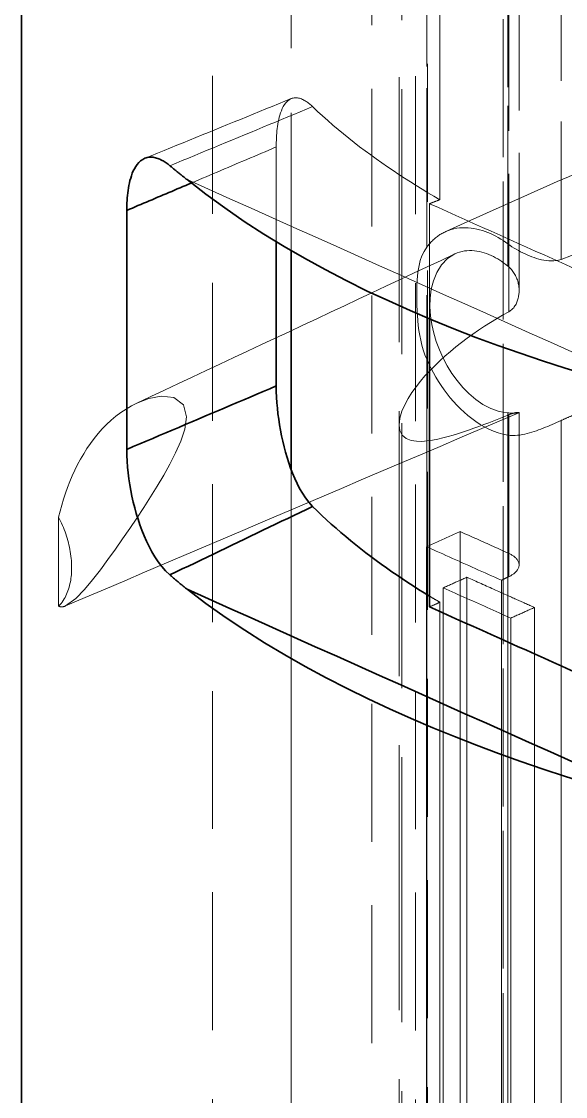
# Model space of a CAD drawing. Header units: millimetres. Extents: x 10 to 410, y 10 to 287.
# Drawn here: x 304.009 to 305.98, y 185.931 to 189.828 of the extents above; entities that cross this region are included whole.
import ezdxf

# ---------------------------------------------------------------- set-up
doc = ezdxf.new("R2010")
doc.units = ezdxf.units.MM
doc.linetypes.add('DASHED', pattern=[0.75, 0.5, -0.25])
doc.layers.add('HIDDEN', color=8, linetype='DASHED', lineweight=18)
doc.layers.add('VISIBLE', color=7, linetype='CONTINUOUS', lineweight=35)

msp = doc.modelspace()

# ---------------------------------------------------------------- linework, layer by layer
at = {"layer": 'HIDDEN'}
for points in [[(305.4804, 178.0663), (305.4804, 179.546), (305.4804, 181.0258), (305.4804, 182.5056), (305.4804, 183.9854), (305.4804, 185.4651), (305.4804, 186.9449), (305.4804, 188.4247), (305.4804, 189.9044), (305.4804, 191.3842), (305.4804, 192.864), (305.4804, 194.3437), (305.4804, 195.8235), (305.4804, 197.3033), (305.4804, 198.783), (305.4804, 200.2628), (305.4804, 201.7426), (305.4804, 203.2224), (305.4804, 204.7021), (305.4804, 206.1819), (305.4804, 207.6617), (305.4804, 209.1414), (305.4804, 210.6212), (305.4804, 212.101)], [(305.4368, 178.0211), (305.4368, 179.5009), (305.4368, 180.9807), (305.4368, 182.4604), (305.4368, 183.9402), (305.4368, 185.42), (305.4368, 186.8997), (305.4368, 188.3795), (305.4368, 189.8593), (305.4368, 191.339), (305.4368, 192.8188), (305.4368, 194.2986), (305.4368, 195.7784), (305.4368, 197.2581), (305.4368, 198.7379), (305.4368, 200.2177), (305.4368, 201.6974), (305.4368, 203.1772), (305.4368, 204.657), (305.4368, 206.1367), (305.4368, 207.6165), (305.4368, 209.0963), (305.4368, 210.576), (305.4368, 212.0558)], [(305.2787, 177.976), (305.2787, 179.4557), (305.2787, 180.9355), (305.2787, 182.4153), (305.2787, 183.895), (305.2787, 185.3748), (305.2787, 186.8546), (305.2787, 188.3343), (305.2787, 189.8141), (305.2787, 191.2939), (305.2787, 192.7737), (305.2787, 194.2534), (305.2787, 195.7332), (305.2787, 197.213), (305.2787, 198.6927), (305.2787, 200.1725), (305.2787, 201.6523), (305.2787, 203.132), (305.2787, 204.6118), (305.2787, 206.0916), (305.2787, 207.5713), (305.2787, 209.0511), (305.2787, 210.5309), (305.2787, 212.0107)], [(305.4773, 177.9773), (305.4773, 179.4571), (305.4773, 180.9368), (305.4773, 182.4166), (305.4773, 183.8964), (305.4773, 185.3762), (305.4773, 186.8559), (305.4773, 188.3357), (305.4773, 189.8155), (305.4773, 191.2952), (305.4773, 192.775), (305.4773, 194.2548), (305.4773, 195.7345), (305.4773, 197.2143), (305.4773, 198.6941), (305.4773, 200.1738), (305.4773, 201.6536), (305.4773, 203.1334), (305.4773, 204.6132), (305.4773, 206.0929), (305.4773, 207.5727), (305.4773, 209.0525), (305.4773, 210.5322), (305.4773, 212.012)], [(304.7013, 176.5424), (304.7013, 178.0222), (304.7013, 179.502), (304.7013, 180.9817), (304.7013, 182.4615), (304.7013, 183.9413), (304.7013, 185.4211), (304.7013, 186.9008), (304.7013, 188.3806), (304.7013, 189.8604), (304.7013, 191.3401), (304.7013, 192.8199), (304.7013, 194.2997), (304.7013, 195.7794), (304.7013, 197.2592), (304.7013, 198.739), (304.7013, 200.2187), (304.7013, 201.6985), (304.7013, 203.1783), (304.7013, 204.6581), (304.7013, 206.1378), (304.7013, 207.6176), (304.7013, 209.0974), (304.7013, 210.5771)], [(305.3776, 178.2295), (305.3776, 179.4402), (305.3776, 180.6509), (305.3776, 181.8617), (305.3776, 183.0724), (305.3776, 184.2831), (305.3776, 185.4938), (305.3776, 186.7045), (305.3776, 187.9153), (305.3776, 189.126), (305.3776, 190.3367), (305.3776, 191.5474), (305.3776, 192.7581), (305.3776, 193.9689), (305.3776, 195.1796), (305.3776, 196.3903), (305.3776, 197.601), (305.3776, 198.8117), (305.3776, 200.0225), (305.3776, 201.2332), (305.3776, 202.4439), (305.3776, 203.6546), (305.3776, 204.8653), (305.3776, 206.0761)], [(305.387, 206.0719), (305.387, 204.8612), (305.387, 203.6505), (305.387, 202.4397), (305.387, 201.229), (305.387, 200.0183), (305.387, 198.8076), (305.387, 197.5969), (305.387, 196.3861), (305.387, 195.1754), (305.387, 193.9647), (305.387, 192.754), (305.387, 191.5433), (305.387, 190.3325), (305.387, 189.1218), (305.387, 187.9111), (305.387, 186.7004), (305.387, 185.4897), (305.387, 184.2789), (305.387, 183.0682), (305.387, 181.8575), (305.387, 180.6468), (305.387, 179.4361), (305.387, 178.2253)], [(304.9861, 188.9968), (304.9861, 189.7317), (304.9861, 190.4667), (304.9861, 191.2017), (304.9861, 191.9366), (304.9861, 192.6716), (304.9861, 193.4065), (304.9861, 194.1415), (304.9861, 194.8764), (304.9861, 195.6114), (304.9861, 196.3464), (304.9861, 197.0813), (304.9861, 197.8163), (304.9861, 198.5512), (304.9861, 199.2862), (304.9861, 200.0211), (304.9861, 200.7561), (304.9861, 201.491), (304.9861, 202.226), (304.9861, 202.961), (304.9861, 203.6959), (304.9861, 204.4309), (304.9861, 205.1658), (304.9861, 205.9008)], [(305.4773, 189.0098), (305.4773, 189.6647), (305.4773, 190.3197), (305.4773, 190.9746), (305.4773, 191.6296), (305.4773, 192.2845), (305.4773, 192.9395), (305.4773, 193.5944), (305.4773, 194.2494), (305.4773, 194.9043), (305.4773, 195.5593), (305.4773, 196.2142), (305.4773, 196.8692), (305.4773, 197.5241), (305.4773, 198.1791), (305.4773, 198.834), (305.4773, 199.4889), (305.4773, 200.1439), (305.4773, 200.7988), (305.4773, 201.4538), (305.4773, 202.1087), (305.4773, 202.7637), (305.4773, 203.4186), (305.4773, 204.0736)], [(305.7711, 188.941), (305.7711, 189.5904), (305.7711, 190.2399), (305.7711, 190.8894), (305.7711, 191.5389), (305.7711, 192.1884), (305.7711, 192.8379), (305.7711, 193.4874), (305.7711, 194.1369), (305.7711, 194.7864), (305.7711, 195.4359), (305.7711, 196.0854), (305.7711, 196.7349), (305.7711, 197.3844), (305.7711, 198.0338), (305.7711, 198.6833), (305.7711, 199.3328), (305.7711, 199.9823), (305.7711, 200.6318), (305.7711, 201.2813), (305.7711, 201.9308), (305.7711, 202.5803), (305.7711, 203.2298), (305.7711, 203.8793)], [(305.7743, 188.7756), (305.7743, 189.432), (305.7743, 190.0883), (305.7743, 190.7447), (305.7743, 191.4011), (305.7743, 192.0575), (305.7743, 192.7139), (305.7743, 193.3702), (305.7743, 194.0266), (305.7743, 194.683), (305.7743, 195.3394), (305.7743, 195.9958), (305.7743, 196.6522), (305.7743, 197.3085), (305.7743, 197.9649), (305.7743, 198.6213), (305.7743, 199.2777), (305.7743, 199.9341), (305.7743, 200.5904), (305.7743, 201.2468), (305.7743, 201.9032), (305.7743, 202.5596), (305.7743, 203.216), (305.7743, 203.8723)], [(305.8116, 188.8523), (305.8116, 189.5057), (305.8116, 190.1591), (305.8116, 190.8125), (305.8116, 191.4659), (305.8116, 192.1193), (305.8116, 192.7727), (305.8116, 193.426), (305.8116, 194.0794), (305.8116, 194.7328), (305.8116, 195.3862), (305.8116, 196.0396), (305.8116, 196.693), (305.8116, 197.3464), (305.8116, 197.9998), (305.8116, 198.6532), (305.8116, 199.3065), (305.8116, 199.9599), (305.8116, 200.6133), (305.8116, 201.2667), (305.8116, 201.9201), (305.8116, 202.5735), (305.8116, 203.2269), (305.8116, 203.8803)], [(305.9635, 188.9656), (305.9635, 189.6129), (305.9635, 190.2601), (305.9635, 190.9073), (305.9635, 191.5545), (305.9635, 192.2017), (305.9635, 192.849), (305.9635, 193.4962), (305.9635, 194.1434), (305.9635, 194.7906), (305.9635, 195.4378), (305.9635, 196.085), (305.9635, 196.7323), (305.9635, 197.3795), (305.9635, 198.0267), (305.9635, 198.6739), (305.9635, 199.3211), (305.9635, 199.9684), (305.9635, 200.6156), (305.9635, 201.2628), (305.9635, 201.91), (305.9635, 202.5572), (305.9635, 203.2045), (305.9635, 203.8517)], [(305.7711, 189.0218), (305.7711, 189.6643), (305.7711, 190.3067), (305.7711, 190.9492), (305.7711, 191.5916), (305.7711, 192.2341), (305.7711, 192.8766), (305.7711, 193.519), (305.7711, 194.1615), (305.7711, 194.804), (305.7711, 195.4464), (305.7711, 196.0889), (305.7711, 196.7313), (305.7711, 197.3738), (305.7711, 198.0163), (305.7711, 198.6587), (305.7711, 199.3012), (305.7711, 199.9437), (305.7711, 200.5861), (305.7711, 201.2286), (305.7711, 201.871), (305.7711, 202.5135), (305.7711, 203.156), (305.7711, 203.7984)], [(305.7539, 185.2176), (305.7539, 185.806), (305.7539, 186.3944), (305.7539, 186.9828), (305.7539, 187.5712), (305.7539, 188.1596), (305.7539, 188.748), (305.7539, 189.3364), (305.7539, 189.9248), (305.7539, 190.5132), (305.7539, 191.1016), (305.7539, 191.69), (305.7539, 192.2784), (305.7539, 192.8668), (305.7539, 193.4552), (305.7539, 194.0436), (305.7539, 194.632), (305.7539, 195.2204), (305.7539, 195.8088), (305.7539, 196.3972), (305.7539, 196.9856), (305.7539, 197.574), (305.7539, 198.1624), (305.7539, 198.7508)], [(305.5245, 189.1819), (305.5245, 189.3041), (305.5245, 189.4263), (305.5245, 189.5485), (305.5245, 189.6707), (305.5245, 189.7929), (305.5245, 189.9151), (305.5245, 190.0373), (305.5245, 190.1594), (305.5245, 190.2816), (305.5245, 190.4038), (305.5245, 190.526), (305.5245, 190.6482), (305.5245, 190.7704), (305.5245, 190.8926), (305.5245, 191.0148), (305.5245, 191.137), (305.5245, 191.2592), (305.5245, 191.3814), (305.5245, 191.5036), (305.5245, 191.6258), (305.5245, 191.748), (305.5245, 191.8702), (305.5245, 191.9924)], [(304.9865, 189.5483), (304.9634, 189.5389), (304.9404, 189.5295), (304.9173, 189.5201), (304.8943, 189.5107), (304.8712, 189.5013), (304.8481, 189.4919), (304.8251, 189.4825), (304.802, 189.4731), (304.779, 189.4637), (304.7559, 189.4543), (304.7329, 189.4449), (304.7098, 189.4355), (304.6868, 189.4261), (304.6637, 189.4167), (304.6406, 189.4073), (304.6176, 189.3979), (304.5945, 189.3885), (304.5715, 189.3791), (304.5484, 189.3697), (304.5254, 189.3603), (304.5023, 189.3509), (304.4793, 189.3415), (304.4562, 189.3321)], [(304.9865, 189.5483), (304.9791, 189.5444), (304.9725, 189.5393), (304.9668, 189.5332), (304.9618, 189.5266), (304.9575, 189.5194), (304.9537, 189.512), (304.9505, 189.5043), (304.9476, 189.4965), (304.9451, 189.4886), (304.9429, 189.4805), (304.941, 189.4724), (304.9393, 189.4642), (304.9379, 189.456), (304.9366, 189.4478), (304.9355, 189.4395), (304.9346, 189.4312), (304.9338, 189.4229), (304.9332, 189.4146), (304.9327, 189.4063), (304.9323, 189.398), (304.9321, 189.3897), (304.9319, 189.3813), (304.9318, 189.373)], [(305.0636, 189.5193), (305.0608, 189.5219), (305.058, 189.5244), (305.0552, 189.5269), (305.0523, 189.5293), (305.0493, 189.5317), (305.0463, 189.5339), (305.0432, 189.5361), (305.0401, 189.5382), (305.0368, 189.5402), (305.0336, 189.5421), (305.0302, 189.5439), (305.0268, 189.5455), (305.0233, 189.547), (305.0198, 189.5483), (305.0162, 189.5494), (305.0125, 189.5503), (305.0088, 189.5509), (305.005, 189.5513), (305.0012, 189.5513), (304.9974, 189.5511), (304.9937, 189.5505), (304.99, 189.5495), (304.9865, 189.5483)], [(304.5468, 189.305), (304.5692, 189.3143), (304.5917, 189.3237), (304.6142, 189.333), (304.6366, 189.3423), (304.6591, 189.3516), (304.6816, 189.3609), (304.7041, 189.3702), (304.7265, 189.3795), (304.749, 189.3889), (304.7715, 189.3982), (304.7939, 189.4075), (304.8164, 189.4168), (304.8389, 189.4261), (304.8613, 189.4354), (304.8838, 189.4447), (304.9063, 189.4541), (304.9288, 189.4634), (304.9512, 189.4727), (304.9737, 189.482), (304.9962, 189.4913), (305.0186, 189.5006), (305.0411, 189.51), (305.0636, 189.5193)], [(305.5245, 189.1819), (305.503, 189.1945), (305.4816, 189.2072), (305.4603, 189.2201), (305.4391, 189.2331), (305.418, 189.2464), (305.3971, 189.2598), (305.3762, 189.2734), (305.3555, 189.2872), (305.3349, 189.3012), (305.3145, 189.3154), (305.2942, 189.3298), (305.274, 189.3443), (305.254, 189.3591), (305.2341, 189.3741), (305.2144, 189.3893), (305.1949, 189.4048), (305.1755, 189.4204), (305.1564, 189.4363), (305.1374, 189.4525), (305.1186, 189.4688), (305.1001, 189.4854), (305.0817, 189.5022), (305.0636, 189.5193)], [(305.5457, 189.0663), (305.5861, 189.0844), (305.6265, 189.1025), (305.667, 189.1206), (305.7074, 189.1387), (305.7478, 189.1568), (305.7883, 189.1749), (305.8287, 189.193), (305.8691, 189.2111), (305.9096, 189.2292), (305.95, 189.2473), (305.9904, 189.2654), (306.0309, 189.2835), (306.0713, 189.3016), (306.1117, 189.3197), (306.1522, 189.3378), (306.1926, 189.3559), (306.233, 189.374), (306.2735, 189.3921), (306.3139, 189.4102), (306.3543, 189.4283), (306.3948, 189.4464), (306.4352, 189.4645), (306.4756, 189.4826)], [(304.6243, 189.2424), (304.6377, 189.248), (304.6511, 189.2537), (304.6645, 189.2594), (304.6778, 189.2651), (304.6912, 189.2707), (304.7046, 189.2764), (304.7179, 189.2821), (304.7313, 189.2878), (304.7447, 189.2935), (304.758, 189.2991), (304.7714, 189.3048), (304.7848, 189.3105), (304.7982, 189.3162), (304.8115, 189.3219), (304.8249, 189.3275), (304.8383, 189.3332), (304.8516, 189.3389), (304.865, 189.3446), (304.8784, 189.3503), (304.8917, 189.3559), (304.9051, 189.3616), (304.9185, 189.3673), (304.9318, 189.373)], [(304.9318, 189.0291), (304.9318, 189.0441), (304.9318, 189.059), (304.9318, 189.074), (304.9318, 189.0889), (304.9318, 189.1039), (304.9318, 189.1188), (304.9318, 189.1338), (304.9318, 189.1487), (304.9318, 189.1637), (304.9318, 189.1786), (304.9318, 189.1936), (304.9318, 189.2085), (304.9318, 189.2235), (304.9318, 189.2384), (304.9318, 189.2534), (304.9318, 189.2683), (304.9318, 189.2833), (304.9318, 189.2982), (304.9318, 189.3132), (304.9318, 189.3281), (304.9318, 189.3431), (304.9318, 189.358), (304.9318, 189.373)], [(304.6088, 189.2548), (304.6863, 189.2201), (304.7637, 189.1854), (304.8411, 189.1507), (304.9186, 189.1161), (304.996, 189.0814), (305.0735, 189.0467), (305.1509, 189.012), (305.2283, 188.9773), (305.3058, 188.9426), (305.3832, 188.9079), (305.4607, 188.8733), (305.5381, 188.8386), (305.6155, 188.8039), (305.693, 188.7692), (305.7704, 188.7345), (305.8478, 188.6998), (305.9253, 188.6651), (306.0027, 188.6305), (306.0802, 188.5958), (306.1576, 188.5611), (306.235, 188.5264), (306.3125, 188.4917), (306.3899, 188.457)], [(305.5245, 189.1819), (305.5229, 189.1812), (305.5213, 189.1806), (305.5196, 189.18), (305.518, 189.1794), (305.5164, 189.1787), (305.5148, 189.1781), (305.5132, 189.1775), (305.5115, 189.1768), (305.5099, 189.1762), (305.5083, 189.1756), (305.5067, 189.1749), (305.5051, 189.1743), (305.5034, 189.1737), (305.5018, 189.1731), (305.5002, 189.1724), (305.4986, 189.1718), (305.497, 189.1712), (305.4953, 189.1705), (305.4937, 189.1699), (305.4921, 189.1693), (305.4905, 189.1686), (305.4889, 189.168), (305.4872, 189.1674)], [(305.4872, 189.1674), (305.5192, 189.1531), (305.5511, 189.1388), (305.583, 189.1245), (305.6149, 189.1102), (305.6468, 189.0959), (305.6787, 189.0816), (305.7106, 189.0673), (305.7425, 189.053), (305.7744, 189.0387), (305.8064, 189.0245), (305.8383, 189.0102), (305.8702, 188.9959), (305.9021, 188.9816), (305.934, 188.9673), (305.9659, 188.953), (305.9978, 188.9387), (306.0297, 188.9244), (306.0616, 188.9101), (306.0935, 188.8958), (306.1255, 188.8815), (306.1574, 188.8672), (306.1893, 188.8529), (306.2212, 188.8386)], [(305.4872, 188.7494), (305.4872, 188.7675), (305.4872, 188.7857), (305.4872, 188.8039), (305.4872, 188.8221), (305.4872, 188.8402), (305.4872, 188.8584), (305.4872, 188.8766), (305.4872, 188.8948), (305.4872, 188.9129), (305.4872, 188.9311), (305.4872, 188.9493), (305.4872, 188.9675), (305.4872, 188.9856), (305.4872, 189.0038), (305.4872, 189.022), (305.4872, 189.0402), (305.4872, 189.0583), (305.4872, 189.0765), (305.4872, 189.0947), (305.4872, 189.1129), (305.4872, 189.131), (305.4872, 189.1492), (305.4872, 189.1674)], [(305.5457, 189.0663), (305.5554, 189.0703), (305.5653, 189.0736), (305.5754, 189.0762), (305.5857, 189.0783), (305.5961, 189.0796), (305.6065, 189.0804), (305.617, 189.0805), (305.6274, 189.0801), (305.6379, 189.0791), (305.6482, 189.0776), (305.6585, 189.0756), (305.6687, 189.0731), (305.6787, 189.0702), (305.6887, 189.0668), (305.6984, 189.0631), (305.7081, 189.059), (305.7176, 189.0546), (305.7269, 189.0498), (305.736, 189.0447), (305.745, 189.0394), (305.7539, 189.0338), (305.7626, 189.0279), (305.7711, 189.0218)], [(305.9635, 188.9656), (306.0012, 188.9799), (306.0392, 188.9935), (306.0775, 189.0064), (306.116, 189.0185), (306.1548, 189.0298), (306.1938, 189.0403), (306.233, 189.0499), (306.2724, 189.0586), (306.312, 189.0664), (306.3518, 189.0731), (306.3918, 189.0786), (306.4319, 189.0829), (306.4722, 189.0859), (306.5125, 189.0872), (306.5529, 189.0868), (306.5932, 189.0842), (306.6332, 189.0792), (306.6727, 189.071), (306.7112, 189.0588), (306.7475, 189.0413), (306.7794, 189.0168), (306.8023, 188.9838), (306.8104, 188.9445)], [(305.4773, 189.0098), (305.4797, 189.0129), (305.4821, 189.016), (305.4845, 189.019), (305.487, 189.022), (305.4896, 189.0249), (305.4922, 189.0278), (305.4949, 189.0306), (305.4977, 189.0334), (305.5005, 189.0361), (305.5034, 189.0387), (305.5063, 189.0413), (305.5093, 189.0438), (305.5124, 189.0462), (305.5155, 189.0486), (305.5186, 189.0509), (305.5218, 189.0531), (305.5251, 189.0552), (305.5284, 189.0573), (305.5318, 189.0592), (305.5352, 189.0611), (305.5386, 189.0629), (305.5421, 189.0647), (305.5457, 189.0663)], [(305.4773, 188.6033), (305.4705, 188.6201), (305.4646, 188.6373), (305.4596, 188.6547), (305.4554, 188.6724), (305.4518, 188.6902), (305.4489, 188.7081), (305.4466, 188.7261), (305.4447, 188.7442), (305.4433, 188.7623), (305.4422, 188.7804), (305.4415, 188.7986), (305.4411, 188.8168), (305.4409, 188.8349), (305.4411, 188.8531), (305.4415, 188.8712), (305.4424, 188.8894), (305.4439, 188.9075), (305.4461, 188.9255), (305.4493, 188.9434), (305.4537, 188.961), (305.4597, 188.9781), (305.4676, 188.9945), (305.4773, 189.0098)], [(305.7711, 189.0218), (305.7784, 189.0166), (305.7859, 189.0116), (305.7935, 189.0068), (305.8012, 189.0021), (305.8091, 188.9977), (305.817, 188.9934), (305.8251, 188.9893), (305.8332, 188.9854), (305.8414, 188.9817), (305.8497, 188.9782), (305.8581, 188.9749), (305.8665, 188.9718), (305.8751, 188.969), (305.8837, 188.9665), (305.8925, 188.9643), (305.9013, 188.9625), (305.9102, 188.9611), (305.9191, 188.9601), (305.9281, 188.9597), (305.9371, 188.96), (305.9461, 188.961), (305.9549, 188.9629), (305.9635, 188.9656)], [(304.4273, 188.4448), (304.4774, 188.4683), (304.5275, 188.4918), (304.5776, 188.5153), (304.6277, 188.5388), (304.6777, 188.5624), (304.7278, 188.5859), (304.7779, 188.6094), (304.828, 188.6329), (304.8781, 188.6564), (304.9282, 188.6799), (304.9783, 188.7034), (305.0284, 188.7269), (305.0785, 188.7504), (305.1286, 188.7739), (305.1787, 188.7975), (305.2288, 188.821), (305.2788, 188.8445), (305.3289, 188.868), (305.379, 188.8915), (305.4291, 188.915), (305.4792, 188.9385), (305.5293, 188.962), (305.5794, 188.9855)], [(305.7711, 188.409), (305.7395, 188.4143), (305.7093, 188.425), (305.6808, 188.4399), (305.6544, 188.4581), (305.6299, 188.4789), (305.6074, 188.5017), (305.5868, 188.5263), (305.568, 188.5523), (305.5511, 188.5796), (305.5361, 188.608), (305.523, 188.6373), (305.5118, 188.6674), (305.5026, 188.6981), (305.4956, 188.7294), (305.491, 188.7612), (305.4889, 188.7932), (305.4896, 188.8253), (305.4936, 188.8571), (305.5013, 188.8883), (305.5133, 188.918), (305.5302, 188.9452), (305.5524, 188.9684), (305.5794, 188.9855)], [(305.5794, 188.9855), (305.5877, 188.9891), (305.5962, 188.992), (305.605, 188.9943), (305.6138, 188.996), (305.6228, 188.9971), (305.6318, 188.9976), (305.6408, 188.9975), (305.6498, 188.9969), (305.6588, 188.9957), (305.6677, 188.9941), (305.6765, 188.992), (305.6851, 188.9895), (305.6937, 188.9866), (305.7021, 188.9833), (305.7104, 188.9797), (305.7185, 188.9758), (305.7265, 188.9716), (305.7343, 188.9671), (305.742, 188.9623), (305.7495, 188.9573), (305.7568, 188.9521), (305.764, 188.9466), (305.7711, 188.941)], [(305.8116, 188.8523), (305.8115, 188.8567), (305.8113, 188.8611), (305.8109, 188.8654), (305.8103, 188.8698), (305.8096, 188.8741), (305.8088, 188.8784), (305.8078, 188.8826), (305.8066, 188.8869), (305.8053, 188.891), (305.8038, 188.8952), (305.8021, 188.8992), (305.8004, 188.9032), (305.7984, 188.9071), (305.7963, 188.911), (305.7941, 188.9147), (305.7917, 188.9184), (305.7891, 188.922), (305.7864, 188.9254), (305.7836, 188.9288), (305.7807, 188.932), (305.7776, 188.9351), (305.7744, 188.9381), (305.7711, 188.941)], [(305.7743, 188.7756), (305.7776, 188.7776), (305.7808, 188.7798), (305.7838, 188.7822), (305.7867, 188.7848), (305.7894, 188.7876), (305.792, 188.7905), (305.7943, 188.7936), (305.7965, 188.7968), (305.7986, 188.8001), (305.8005, 188.8035), (305.8022, 188.807), (305.8037, 188.8106), (305.8051, 188.8142), (305.8064, 188.8179), (305.8075, 188.8216), (305.8085, 188.8254), (305.8093, 188.8292), (305.81, 188.833), (305.8106, 188.8368), (305.811, 188.8407), (305.8113, 188.8446), (305.8115, 188.8484), (305.8116, 188.8523)], [(305.3769, 188.3649), (305.3799, 188.3903), (305.3874, 188.4148), (305.3976, 188.4382), (305.4098, 188.4608), (305.4235, 188.4824), (305.4383, 188.5033), (305.4541, 188.5235), (305.4707, 188.543), (305.488, 188.5619), (305.5059, 188.5802), (305.5243, 188.598), (305.5432, 188.6153), (305.5626, 188.632), (305.5824, 188.6483), (305.6026, 188.6641), (305.6231, 188.6794), (305.6439, 188.6944), (305.665, 188.7089), (305.6864, 188.723), (305.708, 188.7367), (305.7299, 188.75), (305.752, 188.763), (305.7743, 188.7756)], [(305.7711, 188.3281), (305.7533, 188.3317), (305.7358, 188.3367), (305.7187, 188.3428), (305.7021, 188.3501), (305.6859, 188.3584), (305.6702, 188.3676), (305.655, 188.3776), (305.6403, 188.3882), (305.6261, 188.3996), (305.6124, 188.4115), (305.5992, 188.424), (305.5864, 188.4369), (305.5742, 188.4503), (305.5624, 188.4642), (305.5511, 188.4784), (305.5402, 188.493), (305.5299, 188.5079), (305.5199, 188.5231), (305.5105, 188.5386), (305.5015, 188.5544), (305.493, 188.5705), (305.4849, 188.5867), (305.4773, 188.6033)], [(305.4773, 177.9773), (305.4773, 178.4393), (305.4773, 178.9013), (305.4773, 179.3633), (305.4773, 179.8253), (305.4773, 180.2873), (305.4773, 180.7493), (305.4773, 181.2113), (305.4773, 181.6733), (305.4773, 182.1353), (305.4773, 182.5973), (305.4773, 183.0593), (305.4773, 183.5213), (305.4773, 183.9833), (305.4773, 184.4453), (305.4773, 184.9073), (305.4773, 185.3693), (305.4773, 185.8313), (305.4773, 186.2933), (305.4773, 186.7553), (305.4773, 187.2173), (305.4773, 187.6793), (305.4773, 188.1413), (305.4773, 188.6033)], [(304.4273, 188.4448), (304.4701, 188.4611), (304.515, 188.4696), (304.5604, 188.4652), (304.5965, 188.4386), (304.6073, 188.3947), (304.6005, 188.3495), (304.586, 188.306), (304.5675, 188.2641), (304.5467, 188.2233), (304.5244, 188.1832), (304.501, 188.1438), (304.4769, 188.1048), (304.4522, 188.0662), (304.427, 188.0279), (304.4014, 187.9899), (304.3754, 187.9521), (304.3491, 187.9146), (304.3223, 187.8774), (304.295, 187.8407), (304.2669, 187.8045), (304.2375, 187.7693), (304.2059, 187.7361), (304.1689, 187.7094)], [(304.1436, 188.0311), (304.1491, 188.053), (304.1551, 188.0747), (304.1616, 188.0963), (304.1687, 188.1177), (304.1763, 188.1389), (304.1844, 188.1599), (304.1931, 188.1807), (304.2025, 188.2012), (304.2125, 188.2214), (304.2231, 188.2413), (304.2344, 188.2608), (304.2464, 188.2798), (304.2591, 188.2984), (304.2726, 188.3165), (304.2868, 188.334), (304.3018, 188.3508), (304.3175, 188.367), (304.334, 188.3824), (304.3512, 188.3969), (304.3691, 188.4105), (304.3878, 188.4231), (304.4072, 188.4346), (304.4273, 188.4448)], [(304.1689, 187.7094), (304.2403, 187.7398), (304.3117, 187.7702), (304.3831, 187.8007), (304.4545, 187.8311), (304.5259, 187.8616), (304.5973, 187.892), (304.6686, 187.9224), (304.74, 187.9529), (304.8114, 187.9833), (304.8828, 188.0137), (304.9542, 188.0442), (305.0256, 188.0746), (305.097, 188.105), (305.1684, 188.1355), (305.2398, 188.1659), (305.3112, 188.1963), (305.3825, 188.2268), (305.4539, 188.2572), (305.5253, 188.2876), (305.5967, 188.3181), (305.6681, 188.3485), (305.7395, 188.3789), (305.8109, 188.4094)], [(305.7743, 188.402), (305.7562, 188.3948), (305.7382, 188.3876), (305.7201, 188.3805), (305.7019, 188.3735), (305.6837, 188.3666), (305.6655, 188.3599), (305.6472, 188.3532), (305.6289, 188.3468), (305.6105, 188.3405), (305.592, 188.3345), (305.5734, 188.3288), (305.5547, 188.3234), (305.5359, 188.3184), (305.517, 188.314), (305.4979, 188.3102), (305.4787, 188.3074), (305.4593, 188.3058), (305.4399, 188.306), (305.4207, 188.3089), (305.4026, 188.3159), (305.3879, 188.3284), (305.3793, 188.3457), (305.3769, 188.3649)], [(305.7711, 188.409), (305.7728, 188.4088), (305.7745, 188.4087), (305.7763, 188.4086), (305.778, 188.4085), (305.7797, 188.4084), (305.7815, 188.4083), (305.7832, 188.4082), (305.785, 188.4082), (305.7867, 188.4081), (305.7884, 188.408), (305.7902, 188.408), (305.7919, 188.408), (305.7936, 188.4079), (305.7954, 188.4079), (305.7971, 188.4079), (305.7988, 188.408), (305.8006, 188.408), (305.8023, 188.4081), (305.8041, 188.4082), (305.8058, 188.4084), (305.8075, 188.4086), (305.8092, 188.4089), (305.8109, 188.4094)], [(305.7711, 187.9014), (305.7711, 187.9235), (305.7711, 187.9456), (305.7711, 187.9676), (305.7711, 187.9897), (305.7711, 188.0118), (305.7711, 188.0338), (305.7711, 188.0559), (305.7711, 188.078), (305.7711, 188.1), (305.7711, 188.1221), (305.7711, 188.1442), (305.7711, 188.1662), (305.7711, 188.1883), (305.7711, 188.2104), (305.7711, 188.2324), (305.7711, 188.2545), (305.7711, 188.2766), (305.7711, 188.2986), (305.7711, 188.3207), (305.7711, 188.3428), (305.7711, 188.3648), (305.7711, 188.3869), (305.7711, 188.409)], [(305.7711, 188.3281), (305.7798, 188.3271), (305.7886, 188.3268), (305.7974, 188.327), (305.8061, 188.3278), (305.8148, 188.3289), (305.8235, 188.3304), (305.8321, 188.3321), (305.8406, 188.3342), (305.8491, 188.3364), (305.8575, 188.3389), (305.8659, 188.3416), (305.8742, 188.3444), (305.8825, 188.3473), (305.8907, 188.3504), (305.8989, 188.3536), (305.9071, 188.3569), (305.9152, 188.3602), (305.9233, 188.3637), (305.9313, 188.3671), (305.9394, 188.3707), (305.9474, 188.3742), (305.9555, 188.3778), (305.9635, 188.3814)], [(305.8116, 188.41), (305.8101, 188.4106), (305.8085, 188.4107), (305.8068, 188.4107), (305.8051, 188.4106), (305.8034, 188.4104), (305.8017, 188.4102), (305.8001, 188.4099), (305.7984, 188.4096), (305.7967, 188.4093), (305.7951, 188.4089), (305.7935, 188.4085), (305.7918, 188.4081), (305.7902, 188.4076), (305.7886, 188.4071), (305.787, 188.4066), (305.7854, 188.4061), (305.7838, 188.4056), (305.7822, 188.405), (305.7806, 188.4045), (305.779, 188.4039), (305.7774, 188.4033), (305.7758, 188.4027), (305.7743, 188.402)], [(305.7743, 187.8153), (305.7743, 187.8408), (305.7743, 187.8663), (305.7743, 187.8918), (305.7743, 187.9173), (305.7743, 187.9428), (305.7743, 187.9683), (305.7743, 187.9939), (305.7743, 188.0194), (305.7743, 188.0449), (305.7743, 188.0704), (305.7743, 188.0959), (305.7743, 188.1214), (305.7743, 188.1469), (305.7743, 188.1724), (305.7743, 188.1979), (305.7743, 188.2235), (305.7743, 188.249), (305.7743, 188.2745), (305.7743, 188.3), (305.7743, 188.3255), (305.7743, 188.351), (305.7743, 188.3765), (305.7743, 188.402)], [(305.8109, 188.4094), (305.8109, 188.4094), (305.811, 188.4094), (305.811, 188.4094), (305.811, 188.4094), (305.8111, 188.4095), (305.8111, 188.4095), (305.8112, 188.4095), (305.8112, 188.4095), (305.8112, 188.4095), (305.8113, 188.4096), (305.8113, 188.4096), (305.8113, 188.4096), (305.8114, 188.4096), (305.8114, 188.4097), (305.8114, 188.4097), (305.8115, 188.4097), (305.8115, 188.4097), (305.8115, 188.4098), (305.8115, 188.4098), (305.8116, 188.4098), (305.8116, 188.4099), (305.8116, 188.4099), (305.8116, 188.41)], [(305.8116, 187.8576), (305.8116, 187.8816), (305.8116, 187.9057), (305.8116, 187.9297), (305.8116, 187.9537), (305.8116, 187.9777), (305.8116, 188.0017), (305.8116, 188.0257), (305.8116, 188.0497), (305.8116, 188.0738), (305.8116, 188.0978), (305.8116, 188.1218), (305.8116, 188.1458), (305.8116, 188.1698), (305.8116, 188.1938), (305.8116, 188.2178), (305.8116, 188.2419), (305.8116, 188.2659), (305.8116, 188.2899), (305.8116, 188.3139), (305.8116, 188.3379), (305.8116, 188.3619), (305.8116, 188.3859), (305.8116, 188.41)], [(306.0126, 188.4033), (306.0105, 188.4024), (306.0083, 188.4014), (306.0062, 188.4005), (306.0041, 188.3995), (306.0019, 188.3986), (305.9998, 188.3976), (305.9977, 188.3966), (305.9955, 188.3957), (305.9934, 188.3947), (305.9912, 188.3938), (305.9891, 188.3928), (305.987, 188.3919), (305.9848, 188.3909), (305.9827, 188.39), (305.9806, 188.389), (305.9784, 188.388), (305.9763, 188.3871), (305.9742, 188.3861), (305.972, 188.3852), (305.9699, 188.3842), (305.9677, 188.3833), (305.9656, 188.3823), (305.9635, 188.3814)], [(305.9635, 177.8443), (305.9635, 178.3024), (305.9635, 178.7605), (305.9635, 179.2187), (305.9635, 179.6768), (305.9635, 180.1349), (305.9635, 180.5931), (305.9635, 181.0512), (305.9635, 181.5093), (305.9635, 181.9675), (305.9635, 182.4256), (305.9635, 182.8838), (305.9635, 183.3419), (305.9635, 183.8), (305.9635, 184.2582), (305.9635, 184.7163), (305.9635, 185.1744), (305.9635, 185.6326), (305.9635, 186.0907), (305.9635, 186.5488), (305.9635, 187.007), (305.9635, 187.4651), (305.9635, 187.9232), (305.9635, 188.3814)], [(305.7711, 187.7467), (305.7711, 187.772), (305.7711, 187.7973), (305.7711, 187.8226), (305.7711, 187.8478), (305.7711, 187.8731), (305.7711, 187.8984), (305.7711, 187.9237), (305.7711, 187.949), (305.7711, 187.9742), (305.7711, 187.9995), (305.7711, 188.0248), (305.7711, 188.0501), (305.7711, 188.0753), (305.7711, 188.1006), (305.7711, 188.1259), (305.7711, 188.1512), (305.7711, 188.1765), (305.7711, 188.2017), (305.7711, 188.227), (305.7711, 188.2523), (305.7711, 188.2776), (305.7711, 188.3028), (305.7711, 188.3281)], [(304.9861, 178.0542), (304.9861, 178.4955), (304.9861, 178.9367), (304.9861, 179.378), (304.9861, 179.8192), (304.9861, 180.2605), (304.9861, 180.7017), (304.9861, 181.143), (304.9861, 181.5842), (304.9861, 182.0255), (304.9861, 182.4667), (304.9861, 182.908), (304.9861, 183.3492), (304.9861, 183.7905), (304.9861, 184.2317), (304.9861, 184.673), (304.9861, 185.1142), (304.9861, 185.5555), (304.9861, 185.9967), (304.9861, 186.438), (304.9861, 186.8792), (304.9861, 187.3205), (304.9861, 187.7617), (304.9861, 188.203)], [(304.1436, 187.7084), (304.1436, 187.7224), (304.1436, 187.7365), (304.1436, 187.7505), (304.1436, 187.7645), (304.1436, 187.7786), (304.1436, 187.7926), (304.1436, 187.8066), (304.1436, 187.8206), (304.1436, 187.8347), (304.1436, 187.8487), (304.1436, 187.8627), (304.1436, 187.8768), (304.1436, 187.8908), (304.1436, 187.9048), (304.1436, 187.9189), (304.1436, 187.9329), (304.1436, 187.9469), (304.1436, 187.961), (304.1436, 187.975), (304.1436, 187.989), (304.1436, 188.0031), (304.1436, 188.0171), (304.1436, 188.0311)], [(304.1436, 188.0311), (304.1474, 188.0238), (304.151, 188.0163), (304.1545, 188.0088), (304.1578, 188.0012), (304.161, 187.9936), (304.164, 187.9859), (304.1669, 187.9781), (304.1697, 187.9703), (304.1723, 187.9625), (304.1747, 187.9546), (304.177, 187.9466), (304.1791, 187.9386), (304.1811, 187.9306), (304.1829, 187.9225), (304.1845, 187.9144), (304.186, 187.9062), (304.1872, 187.8981), (304.1883, 187.8898), (304.1893, 187.8816), (304.19, 187.8734), (304.1905, 187.8651), (304.1908, 187.8568), (304.1909, 187.8486)], [(305.4758, 187.9241), (305.4811, 187.9265), (305.4865, 187.9289), (305.4918, 187.9313), (305.4971, 187.9336), (305.5024, 187.936), (305.5077, 187.9384), (305.5131, 187.9408), (305.5184, 187.9432), (305.5237, 187.9455), (305.529, 187.9479), (305.5343, 187.9503), (305.5397, 187.9527), (305.545, 187.9551), (305.5503, 187.9575), (305.5556, 187.9598), (305.5609, 187.9622), (305.5663, 187.9646), (305.5716, 187.967), (305.5769, 187.9694), (305.5822, 187.9717), (305.5875, 187.9741), (305.5929, 187.9765), (305.5982, 187.9789)], [(305.5982, 182.1002), (305.5982, 182.3558), (305.5982, 182.6114), (305.5982, 182.867), (305.5982, 183.1226), (305.5982, 183.3782), (305.5982, 183.6337), (305.5982, 183.8893), (305.5982, 184.1449), (305.5982, 184.4005), (305.5982, 184.6561), (305.5982, 184.9117), (305.5982, 185.1673), (305.5982, 185.4229), (305.5982, 185.6785), (305.5982, 185.9341), (305.5982, 186.1897), (305.5982, 186.4453), (305.5982, 186.7009), (305.5982, 186.9565), (305.5982, 187.2121), (305.5982, 187.4677), (305.5982, 187.7233), (305.5982, 187.9789)], [(305.5982, 187.9789), (305.6057, 187.9755), (305.6132, 187.9722), (305.6207, 187.9688), (305.6282, 187.9654), (305.6358, 187.9621), (305.6433, 187.9587), (305.6508, 187.9553), (305.6583, 187.952), (305.6658, 187.9486), (305.6733, 187.9452), (305.6809, 187.9418), (305.6884, 187.9385), (305.6959, 187.9351), (305.7034, 187.9317), (305.7109, 187.9284), (305.7185, 187.925), (305.726, 187.9216), (305.7335, 187.9183), (305.741, 187.9149), (305.7485, 187.9115), (305.756, 187.9082), (305.7636, 187.9048), (305.7711, 187.9014)], [(305.4758, 182.0454), (305.4758, 182.301), (305.4758, 182.5566), (305.4758, 182.8122), (305.4758, 183.0678), (305.4758, 183.3234), (305.4758, 183.579), (305.4758, 183.8346), (305.4758, 184.0902), (305.4758, 184.3458), (305.4758, 184.6014), (305.4758, 184.857), (305.4758, 185.1126), (305.4758, 185.3681), (305.4758, 185.6237), (305.4758, 185.8793), (305.4758, 186.1349), (305.4758, 186.3905), (305.4758, 186.6461), (305.4758, 186.9017), (305.4758, 187.1573), (305.4758, 187.4129), (305.4758, 187.6685), (305.4758, 187.9241)], [(305.4758, 187.9241), (305.4876, 187.9188), (305.4994, 187.9135), (305.5113, 187.9082), (305.5231, 187.9029), (305.5349, 187.8976), (305.5467, 187.8924), (305.5585, 187.8871), (305.5703, 187.8818), (305.5822, 187.8765), (305.594, 187.8712), (305.6058, 187.8659), (305.6176, 187.8606), (305.6294, 187.8553), (305.6412, 187.85), (305.6531, 187.8447), (305.6649, 187.8394), (305.6767, 187.8341), (305.6885, 187.8288), (305.7003, 187.8236), (305.7121, 187.8183), (305.724, 187.813), (305.7358, 187.8077), (305.7476, 187.8024)], [(305.8116, 187.8576), (305.8115, 187.8604), (305.8111, 187.8631), (305.8104, 187.8657), (305.8095, 187.8683), (305.8084, 187.8708), (305.8071, 187.8732), (305.8057, 187.8755), (305.8041, 187.8778), (305.8024, 187.8799), (305.8005, 187.8819), (305.7986, 187.8838), (305.7966, 187.8857), (305.7945, 187.8875), (305.7923, 187.8892), (305.7901, 187.8908), (305.7879, 187.8923), (305.7856, 187.8938), (305.7832, 187.8952), (305.7809, 187.8966), (305.7785, 187.8979), (305.776, 187.8991), (305.7736, 187.9003), (305.7711, 187.9014)], [(304.1909, 187.8486), (304.1909, 187.842), (304.1906, 187.8354), (304.1903, 187.8288), (304.1898, 187.8222), (304.1891, 187.8157), (304.1883, 187.8091), (304.1873, 187.8026), (304.1861, 187.7961), (304.1848, 187.7897), (304.1832, 187.7833), (304.1815, 187.7769), (304.1796, 187.7706), (304.1775, 187.7644), (304.1751, 187.7582), (304.1726, 187.7521), (304.1698, 187.7461), (304.1668, 187.7403), (304.1635, 187.7345), (304.1601, 187.729), (304.1563, 187.7235), (304.1523, 187.7183), (304.1481, 187.7132), (304.1436, 187.7084)], [(305.7743, 187.8153), (305.7766, 187.8164), (305.7789, 187.8176), (305.7812, 187.8188), (305.7834, 187.8201), (305.7856, 187.8215), (305.7878, 187.8229), (305.7899, 187.8243), (305.792, 187.8258), (305.794, 187.8274), (305.796, 187.8291), (305.798, 187.8308), (305.7998, 187.8326), (305.8016, 187.8345), (305.8033, 187.8364), (305.8048, 187.8385), (305.8063, 187.8406), (305.8076, 187.8428), (305.8088, 187.8451), (305.8097, 187.8475), (305.8105, 187.85), (305.8111, 187.8525), (305.8115, 187.855), (305.8116, 187.8576)], [(305.537, 187.7749), (305.5407, 187.7766), (305.5444, 187.7782), (305.5482, 187.7799), (305.5519, 187.7816), (305.5556, 187.7832), (305.5593, 187.7849), (305.5631, 187.7866), (305.5668, 187.7882), (305.5705, 187.7899), (305.5742, 187.7916), (305.5779, 187.7932), (305.5817, 187.7949), (305.5854, 187.7966), (305.5891, 187.7982), (305.5928, 187.7999), (305.5966, 187.8016), (305.6003, 187.8032), (305.604, 187.8049), (305.6077, 187.8066), (305.6115, 187.8082), (305.6152, 187.8099), (305.6189, 187.8116), (305.6226, 187.8132)], [(305.6226, 182.2439), (305.6226, 182.4861), (305.6226, 182.7282), (305.6226, 182.9703), (305.6226, 183.2125), (305.6226, 183.4546), (305.6226, 183.6968), (305.6226, 183.9389), (305.6226, 184.1811), (305.6226, 184.4232), (305.6226, 184.6654), (305.6226, 184.9075), (305.6226, 185.1496), (305.6226, 185.3918), (305.6226, 185.6339), (305.6226, 185.8761), (305.6226, 186.1182), (305.6226, 186.3604), (305.6226, 186.6025), (305.6226, 186.8447), (305.6226, 187.0868), (305.6226, 187.3289), (305.6226, 187.5711), (305.6226, 187.8132)], [(305.6226, 187.8132), (305.6291, 187.8103), (305.6355, 187.8074), (305.642, 187.8046), (305.6485, 187.8017), (305.6549, 187.7988), (305.6614, 187.7959), (305.6678, 187.793), (305.6743, 187.7901), (305.6807, 187.7872), (305.6872, 187.7843), (305.6936, 187.7814), (305.7001, 187.7785), (305.7065, 187.7756), (305.713, 187.7728), (305.7194, 187.7699), (305.7259, 187.767), (305.7324, 187.7641), (305.7388, 187.7612), (305.7453, 187.7583), (305.7517, 187.7554), (305.7582, 187.7525), (305.7646, 187.7496), (305.7711, 187.7467)], [(305.7743, 187.8153), (305.7731, 187.8147), (305.772, 187.8142), (305.7708, 187.8136), (305.7696, 187.8131), (305.7685, 187.8125), (305.7673, 187.8119), (305.7661, 187.8114), (305.765, 187.8108), (305.7638, 187.8103), (305.7627, 187.8097), (305.7615, 187.8091), (305.7603, 187.8086), (305.7592, 187.808), (305.758, 187.8075), (305.7569, 187.8069), (305.7557, 187.8063), (305.7545, 187.8058), (305.7534, 187.8052), (305.7522, 187.8046), (305.7511, 187.8041), (305.7499, 187.8035), (305.7487, 187.8029), (305.7476, 187.8024)], [(305.7476, 181.9237), (305.7476, 182.1793), (305.7476, 182.4349), (305.7476, 182.6904), (305.7476, 182.946), (305.7476, 183.2016), (305.7476, 183.4572), (305.7476, 183.7128), (305.7476, 183.9684), (305.7476, 184.224), (305.7476, 184.4796), (305.7476, 184.7352), (305.7476, 184.9908), (305.7476, 185.2464), (305.7476, 185.502), (305.7476, 185.7576), (305.7476, 186.0132), (305.7476, 186.2688), (305.7476, 186.5244), (305.7476, 186.78), (305.7476, 187.0356), (305.7476, 187.2912), (305.7476, 187.5468), (305.7476, 187.8024)], [(305.537, 182.2056), (305.537, 182.4477), (305.537, 182.6899), (305.537, 182.932), (305.537, 183.1741), (305.537, 183.4163), (305.537, 183.6584), (305.537, 183.9006), (305.537, 184.1427), (305.537, 184.3849), (305.537, 184.627), (305.537, 184.8692), (305.537, 185.1113), (305.537, 185.3534), (305.537, 185.5956), (305.537, 185.8377), (305.537, 186.0799), (305.537, 186.322), (305.537, 186.5642), (305.537, 186.8063), (305.537, 187.0485), (305.537, 187.2906), (305.537, 187.5327), (305.537, 187.7749)], [(305.537, 187.7749), (305.5476, 187.7701), (305.5583, 187.7654), (305.5689, 187.7606), (305.5795, 187.7558), (305.5902, 187.7511), (305.6008, 187.7463), (305.6114, 187.7415), (305.6221, 187.7368), (305.6327, 187.732), (305.6434, 187.7272), (305.654, 187.7225), (305.6646, 187.7177), (305.6753, 187.7129), (305.6859, 187.7082), (305.6965, 187.7034), (305.7072, 187.6987), (305.7178, 187.6939), (305.7284, 187.6891), (305.7391, 187.6844), (305.7497, 187.6796), (305.7604, 187.6748), (305.771, 187.6701), (305.7816, 187.6653)], [(305.4872, 187.7449), (305.4889, 187.7439), (305.4905, 187.7429), (305.4921, 187.7419), (305.4937, 187.741), (305.4953, 187.74), (305.4969, 187.739), (305.4985, 187.738), (305.5002, 187.7371), (305.5018, 187.7361), (305.5034, 187.7351), (305.505, 187.7342), (305.5066, 187.7332), (305.5083, 187.7322), (305.5099, 187.7313), (305.5115, 187.7303), (305.5131, 187.7293), (305.5147, 187.7284), (305.5164, 187.7274), (305.518, 187.7264), (305.5196, 187.7255), (305.5212, 187.7245), (305.5229, 187.7236), (305.5245, 187.7226)], [(305.4872, 187.7057), (305.4889, 187.7065), (305.4905, 187.7072), (305.4921, 187.7079), (305.4937, 187.7087), (305.4953, 187.7094), (305.497, 187.7101), (305.4986, 187.7109), (305.5002, 187.7116), (305.5018, 187.7123), (305.5034, 187.7131), (305.5051, 187.7138), (305.5067, 187.7145), (305.5083, 187.7153), (305.5099, 187.716), (305.5115, 187.7167), (305.5132, 187.7175), (305.5148, 187.7182), (305.5164, 187.7189), (305.518, 187.7197), (305.5196, 187.7204), (305.5213, 187.7211), (305.5229, 187.7219), (305.5245, 187.7226)], [(305.5245, 177.9324), (305.5245, 178.3581), (305.5245, 178.7837), (305.5245, 179.2094), (305.5245, 179.6351), (305.5245, 180.0607), (305.5245, 180.4864), (305.5245, 180.912), (305.5245, 181.3377), (305.5245, 181.7634), (305.5245, 182.189), (305.5245, 182.6147), (305.5245, 183.0403), (305.5245, 183.466), (305.5245, 183.8917), (305.5245, 184.3173), (305.5245, 184.743), (305.5245, 185.1686), (305.5245, 185.5943), (305.5245, 186.02), (305.5245, 186.4456), (305.5245, 186.8713), (305.5245, 187.2969), (305.5245, 187.7226)], [(305.7711, 182.1774), (305.7711, 182.4196), (305.7711, 182.6617), (305.7711, 182.9039), (305.7711, 183.146), (305.7711, 183.3881), (305.7711, 183.6303), (305.7711, 183.8724), (305.7711, 184.1146), (305.7711, 184.3567), (305.7711, 184.5989), (305.7711, 184.841), (305.7711, 185.0832), (305.7711, 185.3253), (305.7711, 185.5674), (305.7711, 185.8096), (305.7711, 186.0517), (305.7711, 186.2939), (305.7711, 186.536), (305.7711, 186.7782), (305.7711, 187.0203), (305.7711, 187.2625), (305.7711, 187.5046), (305.7711, 187.7467)], [(305.7711, 187.7467), (305.7753, 187.7449), (305.7794, 187.743), (305.7836, 187.7411), (305.7878, 187.7392), (305.792, 187.7374), (305.7962, 187.7355), (305.8004, 187.7336), (305.8045, 187.7317), (305.8087, 187.7299), (305.8129, 187.728), (305.8171, 187.7261), (305.8213, 187.7243), (305.8255, 187.7224), (305.8296, 187.7205), (305.8338, 187.7186), (305.838, 187.7168), (305.8422, 187.7149), (305.8464, 187.713), (305.8506, 187.7111), (305.8547, 187.7093), (305.8589, 187.7074), (305.8631, 187.7055), (305.8673, 187.7036)], [(304.1689, 187.7094), (304.1679, 187.7089), (304.1668, 187.7085), (304.1657, 187.7081), (304.1647, 187.7078), (304.1636, 187.7074), (304.1625, 187.7071), (304.1614, 187.7068), (304.1603, 187.7066), (304.1591, 187.7064), (304.158, 187.7062), (304.1569, 187.7061), (304.1558, 187.706), (304.1546, 187.706), (304.1535, 187.706), (304.1523, 187.706), (304.1512, 187.7061), (304.1501, 187.7063), (304.149, 187.7065), (304.1479, 187.7068), (304.1468, 187.7071), (304.1457, 187.7075), (304.1446, 187.7079), (304.1436, 187.7084)], [(305.7816, 187.6653), (305.7854, 187.667), (305.7891, 187.6686), (305.7928, 187.6703), (305.7965, 187.672), (305.8003, 187.6736), (305.804, 187.6753), (305.8077, 187.677), (305.8114, 187.6786), (305.8152, 187.6803), (305.8189, 187.682), (305.8226, 187.6836), (305.8263, 187.6853), (305.83, 187.687), (305.8338, 187.6886), (305.8375, 187.6903), (305.8412, 187.692), (305.8449, 187.6936), (305.8487, 187.6953), (305.8524, 187.697), (305.8561, 187.6986), (305.8598, 187.7003), (305.8636, 187.702), (305.8673, 187.7036)], [(305.8673, 182.1343), (305.8673, 182.3765), (305.8673, 182.6186), (305.8673, 182.8608), (305.8673, 183.1029), (305.8673, 183.3451), (305.8673, 183.5872), (305.8673, 183.8293), (305.8673, 184.0715), (305.8673, 184.3136), (305.8673, 184.5558), (305.8673, 184.7979), (305.8673, 185.0401), (305.8673, 185.2822), (305.8673, 185.5243), (305.8673, 185.7665), (305.8673, 186.0086), (305.8673, 186.2508), (305.8673, 186.4929), (305.8673, 186.7351), (305.8673, 186.9772), (305.8673, 187.2194), (305.8673, 187.4615), (305.8673, 187.7036)], [(305.7816, 182.096), (305.7816, 182.3381), (305.7816, 182.5803), (305.7816, 182.8224), (305.7816, 183.0646), (305.7816, 183.3067), (305.7816, 183.5489), (305.7816, 183.791), (305.7816, 184.0331), (305.7816, 184.2753), (305.7816, 184.5174), (305.7816, 184.7596), (305.7816, 185.0017), (305.7816, 185.2439), (305.7816, 185.486), (305.7816, 185.7281), (305.7816, 185.9703), (305.7816, 186.2124), (305.7816, 186.4546), (305.7816, 186.6967), (305.7816, 186.9389), (305.7816, 187.181), (305.7816, 187.4232), (305.7816, 187.6653)]]:
    msp.add_lwpolyline(points, dxfattribs=at)
at = {"layer": 'VISIBLE'}
for points in [[(304.0092, 176.5424), (304.0092, 178.0222), (304.0092, 179.502), (304.0092, 180.9817), (304.0092, 182.4615), (304.0092, 183.9413), (304.0092, 185.4211), (304.0092, 186.9008), (304.0092, 188.3806), (304.0092, 189.8604), (304.0092, 191.3401), (304.0092, 192.8199), (304.0092, 194.2997), (304.0092, 195.7794), (304.0092, 197.2592), (304.0092, 198.739), (304.0092, 200.2187), (304.0092, 201.6985), (304.0092, 203.1783), (304.0092, 204.6581), (304.0092, 206.1378), (304.0092, 207.6176), (304.0092, 209.0974), (304.0092, 210.5771)], [(304.4562, 189.3321), (304.4481, 189.328), (304.4406, 189.3227), (304.434, 189.3165), (304.4281, 189.3095), (304.4228, 189.302), (304.4182, 189.2942), (304.4142, 189.286), (304.4106, 189.2776), (304.4074, 189.269), (304.4047, 189.2604), (304.4022, 189.2516), (304.4001, 189.2427), (304.3982, 189.2338), (304.3966, 189.2248), (304.3952, 189.2158), (304.394, 189.2067), (304.393, 189.1977), (304.3922, 189.1886), (304.3916, 189.1795), (304.3911, 189.1704), (304.3907, 189.1612), (304.3905, 189.1521), (304.3905, 189.143)], [(304.5468, 189.305), (304.5434, 189.3078), (304.54, 189.3104), (304.5366, 189.313), (304.5331, 189.3155), (304.5295, 189.318), (304.5259, 189.3203), (304.5221, 189.3225), (304.5184, 189.3246), (304.5145, 189.3266), (304.5106, 189.3284), (304.5067, 189.3301), (304.5026, 189.3316), (304.4985, 189.333), (304.4944, 189.3341), (304.4901, 189.335), (304.4859, 189.3357), (304.4816, 189.3361), (304.4773, 189.3362), (304.4729, 189.336), (304.4687, 189.3355), (304.4644, 189.3347), (304.4603, 189.3336), (304.4562, 189.3321)], [(304.6088, 189.2548), (304.6061, 189.2569), (304.6034, 189.2591), (304.6006, 189.2612), (304.5979, 189.2634), (304.5952, 189.2656), (304.5925, 189.2677), (304.5898, 189.2699), (304.5871, 189.272), (304.5844, 189.2742), (304.5817, 189.2764), (304.579, 189.2786), (304.5763, 189.2808), (304.5736, 189.2829), (304.5709, 189.2851), (304.5682, 189.2873), (304.5655, 189.2895), (304.5628, 189.2917), (304.5601, 189.2939), (304.5574, 189.2961), (304.5548, 189.2984), (304.5521, 189.3006), (304.5494, 189.3028), (304.5468, 189.305)], [(304.3905, 189.143), (304.4006, 189.1473), (304.4108, 189.1516), (304.421, 189.156), (304.4311, 189.1603), (304.4413, 189.1646), (304.4515, 189.1689), (304.4616, 189.1732), (304.4718, 189.1776), (304.482, 189.1819), (304.4922, 189.1862), (304.5023, 189.1905), (304.5125, 189.1948), (304.5227, 189.1992), (304.5328, 189.2035), (304.543, 189.2078), (304.5532, 189.2121), (304.5633, 189.2164), (304.5735, 189.2208), (304.5837, 189.2251), (304.5938, 189.2294), (304.604, 189.2337), (304.6142, 189.238), (304.6243, 189.2424)], [(306.3899, 188.457), (306.3071, 188.4783), (306.2243, 188.4998), (306.142, 188.5229), (306.0599, 188.5466), (305.9782, 188.5718), (305.8967, 188.5978), (305.8157, 188.625), (305.7351, 188.6535), (305.6548, 188.6829), (305.5752, 188.7141), (305.4959, 188.746), (305.4173, 188.7798), (305.3393, 188.8147), (305.2618, 188.8508), (305.1853, 188.8891), (305.1094, 188.9283), (305.0344, 188.9695), (304.9606, 189.0125), (304.8875, 189.0569), (304.8158, 189.1034), (304.7455, 189.1521), (304.6765, 189.2025), (304.6088, 189.2548)], [(304.3905, 188.2767), (304.3905, 188.3143), (304.3905, 188.352), (304.3905, 188.3897), (304.3905, 188.4273), (304.3905, 188.465), (304.3905, 188.5027), (304.3905, 188.5403), (304.3905, 188.578), (304.3905, 188.6157), (304.3905, 188.6533), (304.3905, 188.691), (304.3905, 188.7287), (304.3905, 188.7663), (304.3905, 188.804), (304.3905, 188.8417), (304.3905, 188.8793), (304.3905, 188.917), (304.3905, 188.9547), (304.3905, 188.9923), (304.3905, 189.03), (304.3905, 189.0677), (304.3905, 189.1053), (304.3905, 189.143)], [(304.9318, 188.5066), (304.9318, 188.5294), (304.9318, 188.5521), (304.9318, 188.5748), (304.9318, 188.5975), (304.9318, 188.6202), (304.9318, 188.6429), (304.9318, 188.6657), (304.9318, 188.6884), (304.9318, 188.7111), (304.9318, 188.7338), (304.9318, 188.7565), (304.9318, 188.7792), (304.9318, 188.8019), (304.9318, 188.8247), (304.9318, 188.8474), (304.9318, 188.8701), (304.9318, 188.8928), (304.9318, 188.9155), (304.9318, 188.9382), (304.9318, 188.961), (304.9318, 188.9837), (304.9318, 189.0064), (304.9318, 189.0291)], [(304.9861, 188.203), (304.9861, 188.2375), (304.9861, 188.272), (304.9861, 188.3065), (304.9861, 188.341), (304.9861, 188.3755), (304.9861, 188.4101), (304.9861, 188.4446), (304.9861, 188.4791), (304.9861, 188.5136), (304.9861, 188.5481), (304.9861, 188.5826), (304.9861, 188.6171), (304.9861, 188.6517), (304.9861, 188.6862), (304.9861, 188.7207), (304.9861, 188.7552), (304.9861, 188.7897), (304.9861, 188.8242), (304.9861, 188.8587), (304.9861, 188.8932), (304.9861, 188.9278), (304.9861, 188.9623), (304.9861, 188.9968)], [(305.4872, 187.7057), (305.4872, 187.7511), (305.4872, 187.7965), (305.4872, 187.8419), (305.4872, 187.8872), (305.4872, 187.9326), (305.4872, 187.978), (305.4872, 188.0234), (305.4872, 188.0687), (305.4872, 188.1141), (305.4872, 188.1595), (305.4872, 188.2049), (305.4872, 188.2502), (305.4872, 188.2956), (305.4872, 188.341), (305.4872, 188.3864), (305.4872, 188.4317), (305.4872, 188.4771), (305.4872, 188.5225), (305.4872, 188.5679), (305.4872, 188.6132), (305.4872, 188.6586), (305.4872, 188.704), (305.4872, 188.7494)], [(304.3905, 188.2767), (304.414, 188.2867), (304.4375, 188.2967), (304.4611, 188.3067), (304.4846, 188.3167), (304.5082, 188.3267), (304.5317, 188.3367), (304.5552, 188.3467), (304.5788, 188.3567), (304.6023, 188.3667), (304.6258, 188.3767), (304.6494, 188.3867), (304.6729, 188.3967), (304.6965, 188.4067), (304.72, 188.4167), (304.7435, 188.4266), (304.7671, 188.4366), (304.7906, 188.4466), (304.8142, 188.4566), (304.8377, 188.4666), (304.8612, 188.4766), (304.8848, 188.4866), (304.9083, 188.4966), (304.9318, 188.5066)], [(304.9318, 188.5066), (304.9321, 188.4864), (304.9329, 188.4662), (304.9342, 188.4461), (304.936, 188.4259), (304.9382, 188.4058), (304.9408, 188.3858), (304.9438, 188.3658), (304.9473, 188.3459), (304.9512, 188.326), (304.9554, 188.3063), (304.9602, 188.2866), (304.9653, 188.2671), (304.971, 188.2477), (304.9771, 188.2284), (304.9837, 188.2093), (304.991, 188.1904), (304.9988, 188.1718), (305.0073, 188.1535), (305.0166, 188.1355), (305.0267, 188.118), (305.0378, 188.1011), (305.05, 188.085), (305.0636, 188.0701)], [(304.3905, 188.2767), (304.3908, 188.2552), (304.3918, 188.2339), (304.3934, 188.2125), (304.3955, 188.1912), (304.3982, 188.1699), (304.4014, 188.1488), (304.4051, 188.1277), (304.4093, 188.1067), (304.414, 188.0858), (304.4193, 188.065), (304.425, 188.0444), (304.4312, 188.0239), (304.4381, 188.0036), (304.4454, 187.9835), (304.4534, 187.9636), (304.4621, 187.944), (304.4714, 187.9247), (304.4815, 187.9059), (304.4924, 187.8874), (304.5043, 187.8696), (304.5172, 187.8525), (304.5313, 187.8364), (304.5468, 187.8216)], [(304.5468, 187.8216), (304.5692, 187.8324), (304.5917, 187.8432), (304.6142, 187.854), (304.6366, 187.8648), (304.6591, 187.8756), (304.6816, 187.8864), (304.7041, 187.8972), (304.7265, 187.908), (304.749, 187.9188), (304.7715, 187.9296), (304.7939, 187.9404), (304.8164, 187.9512), (304.8389, 187.962), (304.8613, 187.9728), (304.8838, 187.9836), (304.9063, 187.9944), (304.9288, 188.0052), (304.9512, 188.016), (304.9737, 188.0268), (304.9962, 188.0377), (305.0186, 188.0485), (305.0411, 188.0593), (305.0636, 188.0701)], [(305.0636, 188.0701), (305.0802, 188.0538), (305.097, 188.0377), (305.114, 188.0218), (305.1313, 188.0062), (305.1487, 187.9907), (305.1662, 187.9754), (305.184, 187.9604), (305.2019, 187.9455), (305.22, 187.9309), (305.2382, 187.9164), (305.2566, 187.9021), (305.2751, 187.8881), (305.2938, 187.8742), (305.3126, 187.8605), (305.3316, 187.847), (305.3506, 187.8335), (305.3698, 187.8204), (305.3891, 187.8074), (305.4085, 187.7946), (305.4281, 187.7819), (305.4477, 187.7694), (305.4674, 187.7571), (305.4872, 187.7449)], [(304.5468, 187.8216), (304.5494, 187.8193), (304.5521, 187.817), (304.5548, 187.8147), (304.5574, 187.8124), (304.5601, 187.8101), (304.5628, 187.8078), (304.5655, 187.8056), (304.5682, 187.8033), (304.5708, 187.801), (304.5735, 187.7988), (304.5762, 187.7965), (304.5789, 187.7942), (304.5816, 187.792), (304.5843, 187.7897), (304.587, 187.7875), (304.5898, 187.7852), (304.5925, 187.783), (304.5952, 187.7808), (304.5979, 187.7785), (304.6006, 187.7763), (304.6034, 187.7741), (304.6061, 187.7719), (304.6088, 187.7697)], [(304.6088, 187.7697), (304.6772, 187.7184), (304.7468, 187.669), (304.8176, 187.6213), (304.8898, 187.5755), (304.9632, 187.5319), (305.0373, 187.4895), (305.1124, 187.4488), (305.1885, 187.41), (305.265, 187.3721), (305.3425, 187.3361), (305.4205, 187.3013), (305.4989, 187.2675), (305.5781, 187.2355), (305.6575, 187.2041), (305.7376, 187.1744), (305.818, 187.1454), (305.8987, 187.1177), (305.9799, 187.0911), (306.0613, 187.0652), (306.1431, 187.0407), (306.2251, 187.0166), (306.3075, 186.9942), (306.3899, 186.9719)], [(304.6088, 187.7697), (304.6863, 187.735), (304.7637, 187.7003), (304.8411, 187.6656), (304.9186, 187.6309), (304.996, 187.5962), (305.0735, 187.5615), (305.1509, 187.5269), (305.2283, 187.4922), (305.3058, 187.4575), (305.3832, 187.4228), (305.4607, 187.3881), (305.5381, 187.3534), (305.6155, 187.3187), (305.693, 187.2841), (305.7704, 187.2494), (305.8478, 187.2147), (305.9253, 187.18), (306.0027, 187.1453), (306.0802, 187.1106), (306.1576, 187.0759), (306.235, 187.0412), (306.3125, 187.0066), (306.3899, 186.9719)], [(306.2212, 187.377), (306.1893, 187.3913), (306.1574, 187.4056), (306.1255, 187.4199), (306.0935, 187.4342), (306.0616, 187.4485), (306.0297, 187.4627), (305.9978, 187.477), (305.9659, 187.4913), (305.934, 187.5056), (305.9021, 187.5199), (305.8702, 187.5342), (305.8383, 187.5485), (305.8064, 187.5628), (305.7744, 187.5771), (305.7425, 187.5914), (305.7106, 187.6057), (305.6787, 187.62), (305.6468, 187.6343), (305.6149, 187.6486), (305.583, 187.6629), (305.5511, 187.6771), (305.5192, 187.6914), (305.4872, 187.7057)]]:
    msp.add_lwpolyline(points, dxfattribs=at)

doc.saveas('drawing.dxf')
